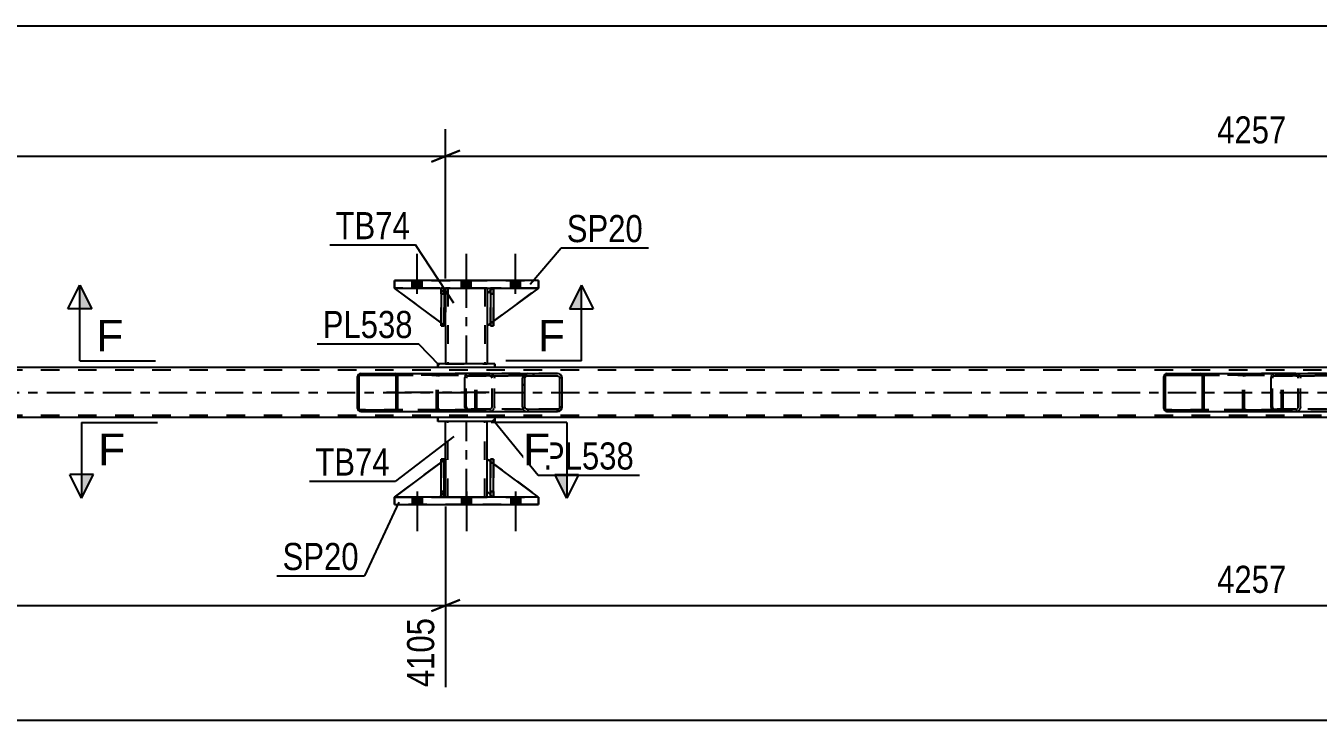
# Model space of a CAD drawing. Header units: millimetres. Extents: x 0 to 1757, y 0 to 560.
# Drawn here: x 1187.6 to 1324.1, y 156.7 to 230 of the extents above; entities that cross this region are included whole.
import ezdxf

# ---------------------------------------------------------------- set-up
doc = ezdxf.new("R2010")
doc.units = ezdxf.units.MM
doc.linetypes.add('DXK_LINE_DOT2', pattern=[3.9198, 1.9599, -1.9599])
doc.linetypes.add('DXK_LINE_DOT3', pattern=[5.9187, 2.979, -0.9799, 0.9799, -0.9799])
doc.styles.add('Arial', font='ARIAL.TTF', dxfattribs={"height": 0.2})
doc.styles.add('Arial Narrow', font='ARIALN.TTF', dxfattribs={"height": 0.2})

# ---------------------------------------------------------------- blocks, each defined once
blk = doc.blocks.new('Part-814276635-5164 - 5068')
at = {"color": 7, "linetype": 'DXK_LINE_DOT2'}
for p, q in [((1231.95, 184.22), (1226.55, 180.22)), ((1226.55, 180.22), (1231.95, 184.22)), ((1231.95, 180.82), (1231.95, 184.22)), ((1231.95, 184.22), (1231.95, 184.22)), ((1231.95, 184.22), (1231.95, 180.82)), ((1226.55, 180.22), (1231.35, 180.22)), ((1231.35, 180.22), (1231.95, 180.82)), ((1231.95, 180.82), (1231.35, 180.22)), ((1231.95, 180.82), (1231.95, 180.82))]:
    blk.add_line(p, q, dxfattribs=at)
blk = doc.blocks.new('Part-814276635-5089 - 5068')
at = {"color": 2, "linetype": 'Continuous'}
for p, q in [((1231.95, 184.22), (1231.95, 188.22)), ((1236.35, 184.22), (1236.35, 188.22)), ((1231.95, 180.22), (1231.95, 180.82)), ((1236.35, 180.22), (1236.35, 180.82))]:
    blk.add_line(p, q, dxfattribs=at)
at = {"color": 7, "linetype": 'DXK_LINE_DOT2'}
for p, q in [((1236.35, 188.22), (1231.95, 188.22)), ((1236.35, 188.22), (1231.95, 188.22)), ((1232.19, 180.22), (1232.19, 188.22)), ((1236.11, 180.22), (1236.11, 188.22)), ((1231.95, 180.82), (1231.95, 184.22)), ((1236.35, 180.82), (1236.35, 184.22)), ((1236.35, 180.22), (1231.95, 180.22)), ((1231.95, 180.22), (1231.95, 180.22)), ((1231.95, 180.22), (1236.35, 180.22)), ((1231.95, 180.22), (1231.95, 180.22)), ((1232.19, 180.22), (1232.19, 180.22)), ((1236.11, 180.22), (1236.11, 180.22)), ((1236.35, 180.22), (1236.35, 180.22)), ((1236.35, 180.22), (1236.35, 180.22))]:
    blk.add_line(p, q, dxfattribs=at)
at = {"color": 7, "linetype": 'DXK_LINE_DOT3'}
blk.add_line((1234.15, 180.22), (1234.15, 188.22), dxfattribs=at)
blk = doc.blocks.new('Part-814276635-5094 - 5068')
at = {"color": 2, "linetype": 'Continuous'}
for p, q in [((1237.15, 188.62), (1231.15, 188.62)), ((1231.15, 188.22), (1231.15, 188.62)), ((1231.15, 188.62), (1231.15, 188.62)), ((1237.15, 188.62), (1237.15, 188.22)), ((1237.15, 188.62), (1237.15, 188.62)), ((1237.15, 188.22), (1231.15, 188.22)), ((1231.15, 188.22), (1231.15, 188.22)), ((1237.15, 188.22), (1237.15, 188.22))]:
    blk.add_line(p, q, dxfattribs=at)
at = {"color": 7, "linetype": 'DXK_LINE_DOT2'}
for p, q in [((1237.15, 188.62), (1231.15, 188.62)), ((1231.15, 188.62), (1231.15, 188.22)), ((1237.15, 188.22), (1237.15, 188.62)), ((1237.15, 188.22), (1231.15, 188.22))]:
    blk.add_line(p, q, dxfattribs=at)
blk = doc.blocks.new('Part-814276635-5126 - 5068')
at = {"color": 7, "linetype": 'DXK_LINE_DOT2'}
for p, q in [((1236.35, 180.82), (1236.35, 184.22)), ((1236.35, 184.22), (1241.75, 180.22)), ((1236.95, 180.22), (1236.35, 180.82)), ((1241.75, 180.22), (1236.95, 180.22))]:
    blk.add_line(p, q, dxfattribs=at)
blk = doc.blocks.new('Part-814276635-5125 - 5068')
at = {"color": 2, "linetype": 'Continuous'}
for p, q in [((1236.35, 180.82), (1236.35, 184.22)), ((1236.7, 183.96), (1236.35, 184.22)), ((1241.75, 180.22), (1237.02, 183.72)), ((1236.7, 180.47), (1236.35, 180.82))]:
    blk.add_line(p, q, dxfattribs=at)
at = {"color": 7, "linetype": 'DXK_LINE_DOT2'}
for p, q in [((1237.02, 183.72), (1236.7, 183.96)), ((1236.95, 180.22), (1236.7, 180.47)), ((1241.75, 180.22), (1236.95, 180.22)), ((1241.75, 180.22), (1241.75, 180.22)), ((1241.75, 180.22), (1241.75, 180.22))]:
    blk.add_line(p, q, dxfattribs=at)
blk = doc.blocks.new('Part-814276635-5138 - 5068')
at = {"color": 2, "linetype": 'Continuous'}
for p, q in [((1226.55, 180.22), (1226.55, 179.42)), ((1241.75, 180.22), (1226.55, 180.22)), ((1226.55, 180.22), (1226.55, 180.22)), ((1241.75, 179.42), (1241.75, 180.22)), ((1241.75, 180.22), (1241.75, 180.22)), ((1226.55, 179.42), (1241.75, 179.42)), ((1226.55, 179.42), (1226.55, 179.42)), ((1241.75, 179.42), (1241.75, 179.42))]:
    blk.add_line(p, q, dxfattribs=at)
at = {"color": 7, "linetype": 'DXK_LINE_DOT2'}
for p, q in [((1226.55, 179.42), (1226.55, 180.22)), ((1226.55, 180.22), (1241.75, 180.22)), ((1241.75, 180.22), (1241.75, 179.42)), ((1241.75, 179.42), (1226.55, 179.42))]:
    blk.add_line(p, q, dxfattribs=at)
blk = doc.blocks.new('Part-814276635-5143 - 5068')
at = {"color": 2, "linetype": 'Continuous'}
for p, q in [((1241.75, 203.1), (1226.55, 203.1)), ((1226.55, 203.1), (1226.55, 202.3)), ((1226.55, 203.1), (1226.55, 203.1)), ((1226.55, 202.3), (1241.75, 202.3)), ((1226.55, 202.3), (1226.55, 202.3)), ((1241.75, 202.3), (1241.75, 203.1)), ((1241.75, 203.1), (1241.75, 203.1)), ((1241.75, 202.3), (1241.75, 202.3))]:
    blk.add_line(p, q, dxfattribs=at)
at = {"color": 7, "linetype": 'DXK_LINE_DOT2'}
for p, q in [((1226.55, 203.1), (1241.75, 203.1)), ((1226.55, 202.3), (1226.55, 203.1)), ((1226.55, 202.3), (1241.75, 202.3)), ((1241.75, 203.1), (1241.75, 202.3))]:
    blk.add_line(p, q, dxfattribs=at)
blk = doc.blocks.new('Part-814276635-5148 - 5068')
at = {"color": 2, "linetype": 'Continuous'}
for p, q in [((1231.95, 202.3), (1231.95, 201.7)), ((1236.35, 202.3), (1236.35, 201.7)), ((1231.95, 198.3), (1231.95, 194.3)), ((1236.35, 198.3), (1236.35, 194.3))]:
    blk.add_line(p, q, dxfattribs=at)
at = {"color": 7, "linetype": 'DXK_LINE_DOT2'}
for p, q in [((1236.35, 202.3), (1231.95, 202.3)), ((1231.95, 202.3), (1231.95, 202.3)), ((1231.95, 202.3), (1231.95, 202.3)), ((1231.95, 202.3), (1236.35, 202.3)), ((1232.19, 202.3), (1232.19, 194.3)), ((1236.11, 202.3), (1236.11, 194.3)), ((1236.35, 202.3), (1236.35, 202.3)), ((1236.35, 202.3), (1236.35, 202.3)), ((1231.95, 201.7), (1231.95, 198.3)), ((1236.35, 201.7), (1236.35, 198.3)), ((1236.35, 194.3), (1231.95, 194.3)), ((1231.95, 194.3), (1231.95, 194.3)), ((1231.95, 194.3), (1236.35, 194.3)), ((1231.95, 194.3), (1231.95, 194.3)), ((1232.19, 194.3), (1232.19, 194.3)), ((1236.11, 194.3), (1236.11, 194.3)), ((1236.35, 194.3), (1236.35, 194.3)), ((1236.35, 194.3), (1236.35, 194.3))]:
    blk.add_line(p, q, dxfattribs=at)
at = {"color": 7, "linetype": 'DXK_LINE_DOT3'}
blk.add_line((1234.15, 194.3), (1234.15, 202.3), dxfattribs=at)
blk = doc.blocks.new('Part-814276635-5214 - 5068')
at = {"linetype": 'Continuous'}
h = blk.add_hatch(dxfattribs=at)
h.set_pattern_fill('', scale=0.7, style=0, pattern_type=0)
h.set_pattern_definition([(45, (1226.8898, 193.0655), (-1.57154, 1.57154), [])])
h.paths.add_polyline_path([(1226.92, 192.94), (1226.89, 193.07), (1226.82, 193.17), (1226.71, 193.24), (1226.58, 193.26), (1223, 193.26), (1222.87, 193.24), (1222.76, 193.17), (1222.68, 193.07), (1222.66, 192.94), (1222.66, 189.58), (1222.68, 189.46), (1222.76, 189.36), (1222.87, 189.29), (1223, 189.26), (1226.58, 189.26), (1226.71, 189.29), (1226.82, 189.36), (1226.89, 189.46), (1226.92, 189.58)])
h.paths.add_polyline_path([(1226.73, 189.52), (1226.7, 189.47), (1226.64, 189.44), (1226.58, 189.42), (1223, 189.42), (1222.93, 189.44), (1222.88, 189.47), (1222.84, 189.52), (1222.83, 189.58), (1222.83, 192.94), (1222.84, 193), (1222.88, 193.06), (1222.93, 193.09), (1223, 193.1), (1226.58, 193.1), (1226.64, 193.09), (1226.7, 193.06), (1226.73, 193), (1226.75, 192.94), (1226.75, 189.58)])
at = {"color": 2, "linetype": 'Continuous'}
for p, q in [((1222.68, 193.07), (1222.66, 192.94)), ((1222.66, 189.58), (1222.66, 192.94)), ((1222.83, 192.94), (1222.84, 193)), ((1222.83, 189.58), (1222.83, 192.94)), ((1222.84, 193), (1222.88, 193.06)), ((1223, 193.26), (1222.87, 193.24)), ((1222.88, 193.06), (1222.93, 193.09)), ((1222.93, 193.09), (1223, 193.1)), ((1223, 193.26), (1226.58, 193.26)), ((1223, 193.1), (1226.58, 193.1)), ((1226.58, 193.26), (1234.27, 193.26)), ((1226.71, 193.24), (1226.58, 193.26)), ((1226.58, 193.1), (1226.64, 193.09)), ((1226.64, 193.09), (1226.7, 193.06)), ((1226.7, 193.06), (1226.73, 193)), ((1226.73, 193), (1226.75, 192.94)), ((1226.75, 189.58), (1226.75, 192.94)), ((1226.92, 192.94), (1226.89, 193.07)), ((1226.92, 189.58), (1226.92, 192.94)), ((1222.66, 189.58), (1222.68, 189.46)), ((1222.84, 189.52), (1222.83, 189.58)), ((1222.88, 189.47), (1222.84, 189.52)), ((1222.87, 189.29), (1223, 189.26)), ((1222.93, 189.44), (1222.88, 189.47)), ((1223, 189.42), (1222.93, 189.44)), ((1223, 189.42), (1226.58, 189.42)), ((1223, 189.26), (1226.58, 189.26)), ((1226.64, 189.44), (1226.58, 189.42)), ((1226.58, 189.26), (1226.71, 189.29)), ((1226.58, 189.26), (1234.27, 189.26)), ((1226.7, 189.47), (1226.64, 189.44)), ((1226.73, 189.52), (1226.7, 189.47)), ((1226.75, 189.58), (1226.73, 189.52)), ((1226.89, 189.46), (1226.92, 189.58))]:
    blk.add_line(p, q, dxfattribs=at)
at = {"color": 7, "linetype": 'DXK_LINE_DOT2'}
for p, q in [((1223, 193.26), (1231.35, 193.26)), ((1231.35, 193.1), (1223, 193.1)), ((1226.58, 193.1), (1234.92, 193.1)), ((1231.01, 192.94), (1231.03, 193.07)), ((1231.01, 189.58), (1231.01, 192.94)), ((1231.19, 193), (1231.18, 192.94)), ((1231.18, 189.58), (1231.18, 192.94)), ((1231.23, 193.06), (1231.19, 193)), ((1231.22, 193.24), (1231.35, 193.26)), ((1231.23, 193.06), (1231.24, 193.07)), ((1231.24, 193.07), (1231.28, 193.09)), ((1231.28, 193.09), (1231.35, 193.1)), ((1234.92, 193.26), (1231.35, 193.26)), ((1231.35, 193.1), (1234.92, 193.1)), ((1234.92, 193.26), (1235.05, 193.24)), ((1234.99, 193.09), (1234.92, 193.1)), ((1235.04, 193.06), (1234.99, 193.09)), ((1235.08, 193), (1235.04, 193.06)), ((1235.09, 192.94), (1235.08, 193)), ((1235.09, 189.58), (1235.09, 192.94)), ((1235.24, 193.07), (1235.26, 192.97)), ((1235.26, 192.97), (1235.27, 192.94)), ((1235.27, 189.58), (1235.27, 192.94)), ((1231.35, 189.42), (1223, 189.42)), ((1231.35, 189.26), (1223, 189.26)), ((1234.92, 189.42), (1226.58, 189.42)), ((1231.03, 189.46), (1231.01, 189.58)), ((1231.18, 189.58), (1231.19, 189.52)), ((1231.19, 189.52), (1231.23, 189.47)), ((1231.35, 189.26), (1231.22, 189.29)), ((1231.23, 189.47), (1231.24, 189.46)), ((1231.24, 189.46), (1231.28, 189.44)), ((1231.28, 189.44), (1231.35, 189.42)), ((1231.35, 189.42), (1234.92, 189.42)), ((1234.92, 189.26), (1231.35, 189.26)), ((1234.92, 189.42), (1234.99, 189.44)), ((1235.05, 189.29), (1234.92, 189.26)), ((1234.99, 189.44), (1235.04, 189.47)), ((1235.04, 189.47), (1235.08, 189.52)), ((1235.08, 189.52), (1235.09, 189.58)), ((1235.27, 189.58), (1235.24, 189.46))]:
    blk.add_line(p, q, dxfattribs=at)
at = {"color": 7, "linetype": 'DXK_LINE_DOT3'}
blk.add_line((1236.56, 191.26), (1224.79, 191.26), dxfattribs=at)
at = {"color": 2, "linetype": 'Continuous'}
for centre, start, end in [((1222.99, 192.93), 110.7585, 155.6802), ((1226.59, 192.93), 24.3201, 69.2418), ((1222.99, 189.6), 204.3201, 249.2418), ((1226.59, 189.6), 290.7585, 335.6802)]:
    blk.add_arc(centre, 0.331, start, end, dxfattribs=at)
at = {"color": 7, "linetype": 'DXK_LINE_DOT2'}
for centre, start, end in [((1231.34, 192.93), 110.7585, 155.6802), ((1234.94, 192.93), 24.3201, 69.2418), ((1231.34, 189.6), 204.3201, 249.2418), ((1234.94, 189.6), 290.7585, 335.6802)]:
    blk.add_arc(centre, 0.331, start, end, dxfattribs=at)
blk = doc.blocks.new('Part-814276635-5150 - 5068')
at = {"color": 7, "linetype": 'DXK_LINE_DOT2'}
for p, q in [((1231.5, 201.7), (1231.5, 202.3)), ((1231.5, 202.3), (1231.5, 202.3)), ((1231.5, 202.3), (1231.5, 198.3)), ((1231.82, 202.3), (1231.5, 202.3)), ((1231.82, 201.7), (1231.82, 202.3)), ((1231.82, 198.3), (1231.82, 202.3)), ((1231.5, 198.3), (1231.5, 201.7)), ((1231.5, 201.7), (1231.82, 201.7)), ((1231.82, 201.7), (1231.82, 198.3)), ((1231.5, 198.3), (1231.82, 198.3))]:
    blk.add_line(p, q, dxfattribs=at)
blk = doc.blocks.new('Part-814276635-5227 - 5068')
at = {"color": 7, "linetype": 'DXK_LINE_DOT2'}
for p, q in [((1237.02, 184.22), (1236.7, 184.22)), ((1236.7, 180.82), (1236.7, 184.22)), ((1236.7, 180.22), (1236.7, 184.22)), ((1237.02, 184.22), (1237.02, 180.82)), ((1237.02, 180.22), (1237.02, 184.22)), ((1237.02, 180.82), (1236.7, 180.82)), ((1236.7, 180.22), (1236.7, 180.82)), ((1237.02, 180.22), (1236.7, 180.22)), ((1237.02, 180.82), (1237.02, 180.22)), ((1237.02, 180.22), (1237.02, 180.22))]:
    blk.add_line(p, q, dxfattribs=at)
blk = doc.blocks.new('Part-814276635-5163 - 5068')
at = {"color": 7, "linetype": 'DXK_LINE_DOT2'}
for p, q in [((1226.55, 180.22), (1231.95, 184.22)), ((1231.82, 184.13), (1231.5, 183.89)), ((1231.95, 184.22), (1231.95, 180.82)), ((1226.55, 180.22), (1231.35, 180.22)), ((1231.95, 180.82), (1231.35, 180.22)), ((1231.82, 180.7), (1231.5, 180.38))]:
    blk.add_line(p, q, dxfattribs=at)
at = {"color": 2, "linetype": 'Continuous'}
for p, q in [((1231.5, 183.89), (1226.55, 180.22)), ((1231.95, 184.22), (1231.82, 184.13)), ((1231.95, 180.82), (1231.95, 184.22)), ((1231.95, 184.22), (1231.95, 184.22)), ((1231.5, 180.38), (1231.35, 180.22)), ((1231.95, 180.82), (1231.82, 180.7)), ((1231.95, 180.82), (1231.95, 180.82))]:
    blk.add_line(p, q, dxfattribs=at)
blk = doc.blocks.new('Part-814276635-5229 - 5068')
at = {"color": 2, "linetype": 'Continuous'}
for p, q in [((1236.7, 180.22), (1236.7, 184.22)), ((1236.7, 184.22), (1237.02, 184.22)), ((1237.02, 180.22), (1237.02, 184.22)), ((1236.7, 180.22), (1236.7, 180.22)), ((1237.02, 180.22), (1236.7, 180.22))]:
    blk.add_line(p, q, dxfattribs=at)
at = {"color": 7, "linetype": 'DXK_LINE_DOT2'}
for p, q in [((1236.7, 184.22), (1236.7, 180.82)), ((1237.02, 180.82), (1237.02, 184.22)), ((1236.7, 180.82), (1236.7, 180.22)), ((1236.7, 180.82), (1237.02, 180.82)), ((1237.02, 180.22), (1237.02, 180.82)), ((1237.02, 180.22), (1237.02, 180.22))]:
    blk.add_line(p, q, dxfattribs=at)
blk = doc.blocks.new('Part-814276635-5165 - 5068')
at = {"color": 2, "linetype": 'Continuous'}
for p, q in [((1231.5, 180.22), (1231.5, 184.22)), ((1231.5, 184.22), (1231.82, 184.22)), ((1231.82, 180.22), (1231.82, 184.22)), ((1231.5, 180.22), (1231.5, 180.22)), ((1231.82, 180.22), (1231.5, 180.22))]:
    blk.add_line(p, q, dxfattribs=at)
at = {"color": 7, "linetype": 'DXK_LINE_DOT2'}
for p, q in [((1231.5, 184.22), (1231.5, 180.82)), ((1231.82, 180.82), (1231.82, 184.22)), ((1231.5, 180.82), (1231.5, 180.22)), ((1231.5, 180.82), (1231.82, 180.82)), ((1231.82, 180.22), (1231.82, 180.82)), ((1231.82, 180.22), (1231.82, 180.22))]:
    blk.add_line(p, q, dxfattribs=at)
blk = doc.blocks.new('Part-814276635-5241 - 5068')
at = {"color": 7, "linetype": 'DXK_LINE_DOT2'}
for p, q in [((1231.82, 184.22), (1231.5, 184.22)), ((1231.5, 180.82), (1231.5, 184.22)), ((1231.5, 180.22), (1231.5, 184.22)), ((1231.82, 184.22), (1231.82, 180.82)), ((1231.82, 180.22), (1231.82, 184.22)), ((1231.82, 180.82), (1231.5, 180.82)), ((1231.5, 180.22), (1231.5, 180.82)), ((1231.82, 180.22), (1231.5, 180.22)), ((1231.82, 180.82), (1231.82, 180.22)), ((1231.82, 180.22), (1231.82, 180.22))]:
    blk.add_line(p, q, dxfattribs=at)
blk = doc.blocks.new('Part-814276635-5242 - 5068')
at = {"color": 2, "linetype": 'Continuous'}
for p, q in [((1236.7, 202.06), (1236.35, 201.7)), ((1241.75, 202.3), (1237.02, 198.8)), ((1236.35, 201.7), (1236.35, 198.3)), ((1236.7, 198.57), (1236.35, 198.3))]:
    blk.add_line(p, q, dxfattribs=at)
at = {"color": 7, "linetype": 'DXK_LINE_DOT2'}
for p, q in [((1236.95, 202.3), (1236.7, 202.06)), ((1241.75, 202.3), (1236.95, 202.3)), ((1237.02, 198.8), (1236.7, 198.57))]:
    blk.add_line(p, q, dxfattribs=at)
blk = doc.blocks.new('Part-814276635-5178 - 5068')
at = {"color": 7, "linetype": 'DXK_LINE_DOT2'}
for p, q in [((1236.7, 201.7), (1236.7, 202.3)), ((1236.7, 202.3), (1236.7, 202.3)), ((1236.7, 202.3), (1236.7, 198.3)), ((1237.02, 202.3), (1236.7, 202.3)), ((1237.02, 201.7), (1237.02, 202.3)), ((1237.02, 198.3), (1237.02, 202.3)), ((1236.7, 198.3), (1236.7, 201.7)), ((1236.7, 201.7), (1237.02, 201.7)), ((1237.02, 201.7), (1237.02, 198.3)), ((1236.7, 198.3), (1237.02, 198.3))]:
    blk.add_line(p, q, dxfattribs=at)
blk = doc.blocks.new('Part-814276635-5193 - 5068')
at = {"linetype": 'Continuous'}
h = blk.add_hatch(dxfattribs=at)
h.set_pattern_fill('', scale=0.7, style=0, pattern_type=0)
h.set_pattern_definition([(45, (1329.3562, 192.967), (-1.57154, 1.57154), [])])
h.paths.add_polyline_path([(1329.39, 192.78), (1329.36, 192.97), (1329.25, 193.12), (1329.08, 193.23), (1328.89, 193.26), (1325.71, 193.26), (1325.52, 193.23), (1325.35, 193.12), (1325.24, 192.97), (1325.2, 192.78), (1325.2, 189.74), (1325.24, 189.56), (1325.35, 189.4), (1325.52, 189.3), (1325.71, 189.26), (1328.89, 189.26), (1329.08, 189.3), (1329.25, 189.4), (1329.36, 189.56), (1329.39, 189.74)])
h.paths.add_polyline_path([(1329.12, 189.65), (1329.07, 189.57), (1328.99, 189.52), (1328.89, 189.5), (1325.71, 189.5), (1325.61, 189.52), (1325.53, 189.57), (1325.48, 189.65), (1325.46, 189.74), (1325.46, 192.78), (1325.48, 192.88), (1325.53, 192.95), (1325.61, 193.01), (1325.71, 193.02), (1328.89, 193.02), (1328.99, 193.01), (1329.07, 192.95), (1329.12, 192.88), (1329.14, 192.78), (1329.14, 189.74)])
at = {"color": 2, "linetype": 'Continuous'}
for p, q in [((1319.14, 192.78), (1319.16, 192.97)), ((1319.14, 189.74), (1319.14, 192.78)), ((1319.16, 192.97), (1319.22, 193.12)), ((1319.22, 193.12), (1319.3, 193.23)), ((1319.3, 193.23), (1319.41, 193.26)), ((1319.41, 193.26), (1325.71, 193.26)), ((1325.24, 192.97), (1325.2, 192.78)), ((1325.2, 189.74), (1325.2, 192.78)), ((1325.46, 192.78), (1325.48, 192.88)), ((1325.46, 189.74), (1325.46, 192.78)), ((1325.48, 192.88), (1325.53, 192.95)), ((1325.71, 193.26), (1325.52, 193.23)), ((1325.53, 192.95), (1325.61, 193.01)), ((1325.61, 193.01), (1325.71, 193.02)), ((1325.71, 193.26), (1328.89, 193.26)), ((1325.71, 193.02), (1328.89, 193.02)), ((1329.08, 193.23), (1328.89, 193.26)), ((1328.89, 193.02), (1328.99, 193.01)), ((1328.99, 193.01), (1329.07, 192.95)), ((1329.07, 192.95), (1329.12, 192.88)), ((1329.12, 192.88), (1329.14, 192.78)), ((1329.14, 189.74), (1329.14, 192.78)), ((1329.39, 192.78), (1329.36, 192.97)), ((1329.39, 189.74), (1329.39, 192.78)), ((1319.16, 189.56), (1319.14, 189.74)), ((1325.2, 189.74), (1325.24, 189.56)), ((1325.48, 189.65), (1325.46, 189.74)), ((1329.14, 189.74), (1329.12, 189.65)), ((1329.36, 189.56), (1329.39, 189.74)), ((1319.22, 189.4), (1319.16, 189.56)), ((1319.3, 189.3), (1319.22, 189.4)), ((1319.41, 189.26), (1319.3, 189.3)), ((1319.41, 189.26), (1325.71, 189.26)), ((1325.53, 189.57), (1325.48, 189.65)), ((1325.52, 189.3), (1325.71, 189.26)), ((1325.61, 189.52), (1325.53, 189.57)), ((1325.71, 189.5), (1325.61, 189.52)), ((1325.71, 189.5), (1328.89, 189.5)), ((1325.71, 189.26), (1328.89, 189.26)), ((1328.99, 189.52), (1328.89, 189.5)), ((1328.89, 189.26), (1329.08, 189.3)), ((1329.07, 189.57), (1328.99, 189.52)), ((1329.12, 189.65), (1329.07, 189.57))]:
    blk.add_line(p, q, dxfattribs=at)
at = {"color": 7, "linetype": 'DXK_LINE_DOT2'}
for p, q in [((1319.28, 192.88), (1319.27, 192.78)), ((1319.27, 189.74), (1319.27, 192.78)), ((1319.31, 192.95), (1319.28, 192.88)), ((1319.36, 193.01), (1319.31, 192.95)), ((1319.41, 193.02), (1319.36, 193.01)), ((1321.74, 193.26), (1319.41, 193.26)), ((1325.71, 193.02), (1319.41, 193.02)), ((1319.41, 193.02), (1321.74, 193.02)), ((1320.4, 193.02), (1320.4, 193.26)), ((1328.89, 193.26), (1321.74, 193.26)), ((1321.74, 193.26), (1321.93, 193.23)), ((1321.74, 193.02), (1328.89, 193.02)), ((1321.84, 193.01), (1321.74, 193.02)), ((1321.92, 192.95), (1321.84, 193.01)), ((1321.97, 192.88), (1321.92, 192.95)), ((1321.99, 192.78), (1321.97, 192.88)), ((1321.99, 189.74), (1321.99, 192.78)), ((1322.21, 192.97), (1322.24, 192.78)), ((1322.24, 189.74), (1322.24, 192.78)), ((1319.27, 189.74), (1319.28, 189.65)), ((1321.97, 189.65), (1321.99, 189.74)), ((1322.24, 189.74), (1322.21, 189.56)), ((1319.28, 189.65), (1319.31, 189.57)), ((1319.31, 189.57), (1319.36, 189.52)), ((1319.36, 189.52), (1319.41, 189.5)), ((1321.74, 189.5), (1319.41, 189.5)), ((1319.41, 189.5), (1325.71, 189.5)), ((1321.74, 189.26), (1319.41, 189.26)), ((1320.4, 189.26), (1320.4, 189.5)), ((1321.74, 189.5), (1321.84, 189.52)), ((1328.89, 189.5), (1321.74, 189.5)), ((1321.93, 189.3), (1321.74, 189.26)), ((1321.74, 189.26), (1328.89, 189.26)), ((1321.84, 189.52), (1321.92, 189.57)), ((1321.92, 189.57), (1321.97, 189.65))]:
    blk.add_line(p, q, dxfattribs=at)
for centre, start, end in [((1321.76, 192.77), 23.8496, 68.8061), ((1321.76, 189.76), 291.1942, 336.1507)]:
    blk.add_arc(centre, 0.492, start, end, dxfattribs=at)
at = {"color": 2, "linetype": 'Continuous'}
for centre, start, end in [((1325.69, 192.77), 111.1942, 156.1507), ((1328.91, 192.77), 23.8495, 68.806), ((1325.69, 189.76), 203.8495, 248.806), ((1328.91, 189.76), 291.1942, 336.1507)]:
    blk.add_arc(centre, 0.492, start, end, dxfattribs=at)
blk = doc.blocks.new('Part-814276635-5230 - 5068')
at = {"color": 2, "linetype": 'Continuous'}
for p, q in [((1237.02, 202.3), (1236.7, 202.3)), ((1236.7, 202.3), (1236.7, 198.3)), ((1237.02, 202.3), (1237.02, 202.3)), ((1237.02, 202.3), (1237.02, 198.3)), ((1237.02, 198.3), (1236.7, 198.3))]:
    blk.add_line(p, q, dxfattribs=at)
at = {"color": 7, "linetype": 'DXK_LINE_DOT2'}
for p, q in [((1236.7, 201.7), (1236.7, 202.3)), ((1237.02, 201.7), (1237.02, 202.3)), ((1237.02, 202.3), (1237.02, 202.3)), ((1237.02, 201.7), (1236.7, 201.7)), ((1236.7, 201.7), (1236.7, 198.3)), ((1237.02, 198.3), (1237.02, 201.7))]:
    blk.add_line(p, q, dxfattribs=at)
blk = doc.blocks.new('Bolt-814276635-5247 - 5068')
at = {"linetype": 'Continuous'}
for points in [[(1228.43, 202.3), (1229.47, 202.3), (1229.47, 203.1), (1228.43, 203.1)], [(1228.43, 202.3), (1229.47, 202.3), (1229.47, 203.1), (1228.43, 203.1)], [(1228.43, 202.3), (1229.47, 202.3), (1229.47, 203.1), (1228.43, 203.1)], [(1233.63, 202.3), (1234.67, 202.3), (1234.67, 203.1), (1233.63, 203.1)], [(1233.63, 202.3), (1234.67, 202.3), (1234.67, 203.1), (1233.63, 203.1)], [(1238.83, 202.3), (1239.87, 202.3), (1239.87, 203.1), (1238.83, 203.1)], [(1238.83, 202.3), (1239.87, 202.3), (1239.87, 203.1), (1238.83, 203.1)], [(1238.83, 202.3), (1239.87, 202.3), (1239.87, 203.1), (1238.83, 203.1)]]:
    blk.add_hatch(color=1, dxfattribs=at).paths.add_polyline_path(points)
at = {"color": 1, "linetype": 'Continuous'}
for p, q in [((1228.95, 201.7), (1228.95, 205.9)), ((1228.95, 201.7), (1228.95, 205.9)), ((1228.95, 201.7), (1228.95, 205.9)), ((1234.15, 201.7), (1234.15, 205.9)), ((1234.15, 201.7), (1234.15, 205.9)), ((1239.35, 201.7), (1239.35, 205.9)), ((1239.35, 201.7), (1239.35, 205.9)), ((1239.35, 201.7), (1239.35, 205.9)), ((1228.43, 202.3), (1228.43, 203.1)), ((1228.43, 202.3), (1228.43, 203.1)), ((1228.43, 202.3), (1228.43, 203.1)), ((1229.47, 202.3), (1229.47, 203.1)), ((1229.47, 202.3), (1229.47, 203.1)), ((1229.47, 202.3), (1229.47, 203.1)), ((1233.63, 202.3), (1233.63, 203.1)), ((1233.63, 202.3), (1233.63, 203.1)), ((1234.67, 202.3), (1234.67, 203.1)), ((1234.67, 202.3), (1234.67, 203.1)), ((1238.83, 202.3), (1238.83, 203.1)), ((1238.83, 202.3), (1238.83, 203.1)), ((1238.83, 202.3), (1238.83, 203.1)), ((1239.87, 202.3), (1239.87, 203.1)), ((1239.87, 202.3), (1239.87, 203.1)), ((1239.87, 202.3), (1239.87, 203.1))]:
    blk.add_line(p, q, dxfattribs=at)
blk = doc.blocks.new('Bolt-814276635-5248 - 5068')
at = {"linetype": 'Continuous'}
for points in [[(1229.47, 180.22), (1228.43, 180.22), (1228.43, 179.42), (1229.47, 179.42)], [(1229.47, 180.22), (1228.43, 180.22), (1228.43, 179.42), (1229.47, 179.42)], [(1229.47, 180.22), (1228.43, 180.22), (1228.43, 179.42), (1229.47, 179.42)], [(1234.67, 180.22), (1233.63, 180.22), (1233.63, 179.42), (1234.67, 179.42)], [(1234.67, 180.22), (1233.63, 180.22), (1233.63, 179.42), (1234.67, 179.42)], [(1239.87, 180.22), (1238.83, 180.22), (1238.83, 179.42), (1239.87, 179.42)], [(1239.87, 180.22), (1238.83, 180.22), (1238.83, 179.42), (1239.87, 179.42)], [(1239.87, 180.22), (1238.83, 180.22), (1238.83, 179.42), (1239.87, 179.42)]]:
    blk.add_hatch(color=1, dxfattribs=at).paths.add_polyline_path(points)
at = {"color": 1, "linetype": 'Continuous'}
for p, q in [((1228.43, 180.22), (1228.43, 179.42)), ((1228.43, 180.22), (1228.43, 179.42)), ((1228.43, 180.22), (1228.43, 179.42)), ((1228.95, 180.82), (1228.95, 176.62)), ((1228.95, 180.82), (1228.95, 176.62)), ((1228.95, 180.82), (1228.95, 176.62)), ((1229.47, 180.22), (1229.47, 179.42)), ((1229.47, 180.22), (1229.47, 179.42)), ((1229.47, 180.22), (1229.47, 179.42)), ((1233.63, 180.22), (1233.63, 179.42)), ((1233.63, 180.22), (1233.63, 179.42)), ((1234.15, 180.82), (1234.15, 176.62)), ((1234.15, 180.82), (1234.15, 176.62)), ((1234.67, 180.22), (1234.67, 179.42)), ((1234.67, 180.22), (1234.67, 179.42)), ((1238.83, 180.22), (1238.83, 179.42)), ((1238.83, 180.22), (1238.83, 179.42)), ((1238.83, 180.22), (1238.83, 179.42)), ((1239.35, 180.82), (1239.35, 176.62)), ((1239.35, 180.82), (1239.35, 176.62)), ((1239.35, 180.82), (1239.35, 176.62)), ((1239.87, 180.22), (1239.87, 179.42)), ((1239.87, 180.22), (1239.87, 179.42)), ((1239.87, 180.22), (1239.87, 179.42))]:
    blk.add_line(p, q, dxfattribs=at)
blk = doc.blocks.new('Part-814276635-5252 - 5068')
at = {"color": 2, "linetype": 'Continuous'}
for p, q in [((1231.82, 202.3), (1231.5, 202.3)), ((1231.5, 202.3), (1231.5, 198.3)), ((1231.82, 202.3), (1231.82, 202.3)), ((1231.82, 202.3), (1231.82, 198.3)), ((1231.82, 198.3), (1231.5, 198.3))]:
    blk.add_line(p, q, dxfattribs=at)
at = {"color": 7, "linetype": 'DXK_LINE_DOT2'}
for p, q in [((1231.5, 201.7), (1231.5, 202.3)), ((1231.82, 201.7), (1231.82, 202.3)), ((1231.82, 202.3), (1231.82, 202.3)), ((1231.82, 201.7), (1231.5, 201.7)), ((1231.5, 201.7), (1231.5, 198.3)), ((1231.82, 198.3), (1231.82, 201.7))]:
    blk.add_line(p, q, dxfattribs=at)
blk = doc.blocks.new('Part-814276635-5259 - 5068')
at = {"color": 2, "linetype": 'Continuous'}
for p, q in [((1237.15, 194.3), (1231.15, 194.3)), ((1231.15, 193.9), (1231.15, 194.3)), ((1231.15, 194.3), (1231.15, 194.3)), ((1237.15, 193.9), (1231.15, 193.9)), ((1231.15, 193.9), (1231.15, 193.9)), ((1237.15, 194.3), (1237.15, 193.9)), ((1237.15, 194.3), (1237.15, 194.3)), ((1237.15, 193.9), (1237.15, 193.9))]:
    blk.add_line(p, q, dxfattribs=at)
at = {"color": 7, "linetype": 'DXK_LINE_DOT2'}
for p, q in [((1237.15, 194.3), (1231.15, 194.3)), ((1231.15, 194.3), (1231.15, 193.9)), ((1237.15, 193.9), (1231.15, 193.9)), ((1237.15, 193.9), (1237.15, 194.3))]:
    blk.add_line(p, q, dxfattribs=at)
blk = doc.blocks.new('Part-814276635-5267 - 5068')
at = {"linetype": 'Continuous'}
h = blk.add_hatch(dxfattribs=at)
h.set_pattern_fill('', scale=0.7, style=0, pattern_type=0)
h.set_pattern_definition([(45, (1312.024, 193.0657), (-1.57154, 1.57154), [])])
h.paths.add_polyline_path([(1312.05, 192.94), (1312.02, 193.07), (1311.95, 193.17), (1311.84, 193.24), (1311.71, 193.26), (1308.13, 193.26), (1308, 193.24), (1307.89, 193.17), (1307.82, 193.07), (1307.79, 192.94), (1307.79, 189.58), (1307.82, 189.46), (1307.89, 189.36), (1308, 189.29), (1308.13, 189.26), (1311.71, 189.26), (1311.84, 189.29), (1311.95, 189.36), (1312.02, 189.46), (1312.05, 189.58)])
h.paths.add_polyline_path([(1311.87, 189.52), (1311.83, 189.47), (1311.77, 189.44), (1311.71, 189.42), (1308.13, 189.42), (1308.07, 189.44), (1308.01, 189.47), (1307.98, 189.52), (1307.96, 189.58), (1307.96, 192.94), (1307.98, 193), (1308.01, 193.06), (1308.07, 193.09), (1308.13, 193.1), (1311.71, 193.1), (1311.77, 193.09), (1311.83, 193.06), (1311.87, 193), (1311.88, 192.94), (1311.88, 189.58)])
at = {"color": 2, "linetype": 'Continuous'}
for p, q in [((1307.82, 193.07), (1307.79, 192.94)), ((1307.79, 189.58), (1307.79, 192.94)), ((1307.96, 192.94), (1307.98, 193)), ((1307.96, 189.58), (1307.96, 192.94)), ((1307.98, 193), (1308.01, 193.06)), ((1308.13, 193.26), (1308, 193.24)), ((1308.01, 193.06), (1308.07, 193.09)), ((1308.07, 193.09), (1308.13, 193.1)), ((1308.13, 193.26), (1311.71, 193.26)), ((1308.13, 193.1), (1311.71, 193.1)), ((1311.71, 193.26), (1319.41, 193.26)), ((1311.84, 193.24), (1311.71, 193.26)), ((1311.71, 193.1), (1311.77, 193.09)), ((1311.77, 193.09), (1311.83, 193.06)), ((1311.83, 193.06), (1311.87, 193)), ((1311.87, 193), (1311.88, 192.94)), ((1311.88, 189.58), (1311.88, 192.94)), ((1312.05, 192.94), (1312.02, 193.07)), ((1312.05, 189.58), (1312.05, 192.94)), ((1307.79, 189.58), (1307.82, 189.46)), ((1307.98, 189.52), (1307.96, 189.58)), ((1308.01, 189.47), (1307.98, 189.52)), ((1308, 189.29), (1308.13, 189.26)), ((1308.07, 189.44), (1308.01, 189.47)), ((1308.13, 189.42), (1308.07, 189.44)), ((1308.13, 189.42), (1311.71, 189.42)), ((1308.13, 189.26), (1311.71, 189.26)), ((1311.77, 189.44), (1311.71, 189.42)), ((1311.71, 189.26), (1311.84, 189.29)), ((1311.71, 189.26), (1319.41, 189.26)), ((1311.83, 189.47), (1311.77, 189.44)), ((1311.87, 189.52), (1311.83, 189.47)), ((1311.88, 189.58), (1311.87, 189.52)), ((1312.02, 189.46), (1312.05, 189.58))]:
    blk.add_line(p, q, dxfattribs=at)
at = {"color": 7, "linetype": 'DXK_LINE_DOT2'}
for p, q in [((1308.13, 193.26), (1316.48, 193.26)), ((1316.48, 193.1), (1308.13, 193.1)), ((1311.71, 193.1), (1320.06, 193.1)), ((1316.14, 192.94), (1316.17, 193.07)), ((1316.14, 189.58), (1316.14, 192.94)), ((1316.33, 193), (1316.31, 192.94)), ((1316.31, 189.58), (1316.31, 192.94)), ((1316.36, 193.06), (1316.33, 193)), ((1316.35, 193.24), (1316.48, 193.26)), ((1316.36, 193.06), (1316.38, 193.07)), ((1316.38, 193.07), (1316.42, 193.09)), ((1316.42, 193.09), (1316.48, 193.1)), ((1320.06, 193.26), (1316.48, 193.26)), ((1316.48, 193.1), (1320.06, 193.1)), ((1320.06, 193.26), (1320.19, 193.24)), ((1320.12, 193.09), (1320.06, 193.1)), ((1320.18, 193.06), (1320.12, 193.09)), ((1320.22, 193), (1320.18, 193.06)), ((1320.23, 192.94), (1320.22, 193)), ((1320.23, 189.58), (1320.23, 192.94)), ((1320.37, 193.07), (1320.39, 192.97)), ((1320.39, 192.97), (1320.4, 192.94)), ((1320.4, 189.58), (1320.4, 192.94)), ((1316.48, 189.42), (1308.13, 189.42)), ((1316.48, 189.26), (1308.13, 189.26)), ((1320.06, 189.42), (1311.71, 189.42)), ((1316.17, 189.46), (1316.14, 189.58)), ((1316.31, 189.58), (1316.33, 189.52)), ((1316.33, 189.52), (1316.36, 189.47)), ((1316.48, 189.26), (1316.35, 189.29)), ((1316.36, 189.47), (1316.38, 189.46)), ((1316.38, 189.46), (1316.42, 189.44)), ((1316.42, 189.44), (1316.48, 189.42)), ((1316.48, 189.42), (1320.06, 189.42)), ((1320.06, 189.26), (1316.48, 189.26)), ((1320.06, 189.42), (1320.12, 189.44)), ((1320.19, 189.29), (1320.06, 189.26)), ((1320.12, 189.44), (1320.18, 189.47)), ((1320.18, 189.47), (1320.22, 189.52)), ((1320.22, 189.52), (1320.23, 189.58)), ((1320.4, 189.58), (1320.37, 189.46))]:
    blk.add_line(p, q, dxfattribs=at)
at = {"color": 2, "linetype": 'Continuous'}
for centre, start, end in [((1308.12, 192.93), 110.7585, 155.6802), ((1311.72, 192.93), 24.3201, 69.2418), ((1308.12, 189.6), 204.3201, 249.2418), ((1311.72, 189.6), 290.7585, 335.6802)]:
    blk.add_arc(centre, 0.331, start, end, dxfattribs=at)
at = {"color": 7, "linetype": 'DXK_LINE_DOT2'}
for centre, start, end in [((1316.47, 192.93), 110.7585, 155.6802), ((1320.07, 192.93), 24.3201, 69.2418), ((1316.47, 189.6), 204.3201, 249.2418), ((1320.07, 189.6), 290.7585, 335.6802)]:
    blk.add_arc(centre, 0.331, start, end, dxfattribs=at)
blk = doc.blocks.new('Part-814276635-5295 - 5068')
at = {"linetype": 'Continuous'}
h = blk.add_hatch(dxfattribs=at)
h.set_pattern_fill('', scale=0.7, style=0, pattern_type=0)
h.set_pattern_definition([(45, (1244.222, 192.9668), (-1.57154, 1.57154), [])])
h.paths.add_polyline_path([(1244.26, 192.78), (1244.22, 192.97), (1244.11, 193.12), (1243.95, 193.23), (1243.76, 193.26), (1240.57, 193.26), (1240.38, 193.23), (1240.22, 193.12), (1240.11, 192.97), (1240.07, 192.78), (1240.07, 189.74), (1240.11, 189.56), (1240.22, 189.4), (1240.38, 189.3), (1240.57, 189.26), (1243.76, 189.26), (1243.95, 189.3), (1244.11, 189.4), (1244.22, 189.56), (1244.26, 189.74)])
h.paths.add_polyline_path([(1243.99, 189.65), (1243.94, 189.57), (1243.85, 189.52), (1243.76, 189.5), (1240.57, 189.5), (1240.48, 189.52), (1240.4, 189.57), (1240.34, 189.65), (1240.32, 189.74), (1240.32, 192.78), (1240.34, 192.87), (1240.4, 192.95), (1240.48, 193), (1240.57, 193.02), (1243.76, 193.02), (1243.85, 193), (1243.94, 192.95), (1243.99, 192.87), (1244.01, 192.78), (1244.01, 189.74)])
at = {"color": 2, "linetype": 'Continuous'}
for p, q in [((1234, 192.78), (1234.02, 192.97)), ((1234, 189.74), (1234, 192.78)), ((1234.02, 192.97), (1234.08, 193.12)), ((1234.08, 193.12), (1234.17, 193.23)), ((1234.17, 193.23), (1234.27, 193.26)), ((1234.27, 193.26), (1240.57, 193.26)), ((1240.11, 192.97), (1240.07, 192.78)), ((1240.07, 189.74), (1240.07, 192.78)), ((1240.32, 192.78), (1240.34, 192.87)), ((1240.32, 189.74), (1240.32, 192.78)), ((1240.34, 192.87), (1240.4, 192.95)), ((1240.57, 193.26), (1240.38, 193.23)), ((1240.4, 192.95), (1240.48, 193)), ((1240.48, 193), (1240.57, 193.02)), ((1240.57, 193.26), (1243.76, 193.26)), ((1240.57, 193.02), (1243.76, 193.02)), ((1243.95, 193.23), (1243.76, 193.26)), ((1243.76, 193.02), (1243.85, 193)), ((1243.85, 193), (1243.94, 192.95)), ((1243.94, 192.95), (1243.99, 192.87)), ((1243.99, 192.87), (1244.01, 192.78)), ((1244.01, 189.74), (1244.01, 192.78)), ((1244.26, 192.78), (1244.22, 192.97)), ((1244.26, 189.74), (1244.26, 192.78)), ((1234.02, 189.56), (1234, 189.74)), ((1240.07, 189.74), (1240.11, 189.56)), ((1240.34, 189.65), (1240.32, 189.74)), ((1244.01, 189.74), (1243.99, 189.65)), ((1244.22, 189.56), (1244.26, 189.74)), ((1234.08, 189.4), (1234.02, 189.56)), ((1234.17, 189.3), (1234.08, 189.4)), ((1234.27, 189.26), (1234.17, 189.3)), ((1234.27, 189.26), (1240.57, 189.26)), ((1240.4, 189.57), (1240.34, 189.65)), ((1240.38, 189.3), (1240.57, 189.26)), ((1240.48, 189.52), (1240.4, 189.57)), ((1240.57, 189.5), (1240.48, 189.52)), ((1240.57, 189.5), (1243.76, 189.5)), ((1240.57, 189.26), (1243.76, 189.26)), ((1243.85, 189.52), (1243.76, 189.5)), ((1243.76, 189.26), (1243.95, 189.3)), ((1243.94, 189.57), (1243.85, 189.52)), ((1243.99, 189.65), (1243.94, 189.57))]:
    blk.add_line(p, q, dxfattribs=at)
at = {"color": 7, "linetype": 'DXK_LINE_DOT2'}
for p, q in [((1234.15, 192.87), (1234.14, 192.78)), ((1234.14, 189.74), (1234.14, 192.78)), ((1234.18, 192.95), (1234.15, 192.87)), ((1234.22, 193), (1234.18, 192.95)), ((1234.27, 193.02), (1234.22, 193)), ((1236.61, 193.26), (1234.27, 193.26)), ((1240.57, 193.02), (1234.27, 193.02)), ((1234.27, 193.02), (1236.61, 193.02)), ((1235.27, 193.02), (1235.27, 193.26)), ((1243.76, 193.26), (1236.61, 193.26)), ((1236.61, 193.26), (1236.8, 193.23)), ((1236.61, 193.02), (1243.76, 193.02)), ((1236.7, 193), (1236.61, 193.02)), ((1236.79, 192.95), (1236.7, 193)), ((1236.84, 192.87), (1236.79, 192.95)), ((1236.86, 192.78), (1236.84, 192.87)), ((1236.86, 189.74), (1236.86, 192.78)), ((1237.07, 192.97), (1237.11, 192.78)), ((1237.11, 189.74), (1237.11, 192.78)), ((1234.14, 189.74), (1234.15, 189.65)), ((1236.84, 189.65), (1236.86, 189.74)), ((1237.11, 189.74), (1237.07, 189.56)), ((1234.15, 189.65), (1234.18, 189.57)), ((1234.18, 189.57), (1234.22, 189.52)), ((1234.22, 189.52), (1234.27, 189.5)), ((1236.61, 189.5), (1234.27, 189.5)), ((1234.27, 189.5), (1240.57, 189.5)), ((1236.61, 189.26), (1234.27, 189.26)), ((1235.27, 189.26), (1235.27, 189.5)), ((1236.61, 189.5), (1236.7, 189.52)), ((1243.76, 189.5), (1236.61, 189.5)), ((1236.8, 189.3), (1236.61, 189.26)), ((1236.61, 189.26), (1243.76, 189.26)), ((1236.7, 189.52), (1236.79, 189.57)), ((1236.79, 189.57), (1236.84, 189.65))]:
    blk.add_line(p, q, dxfattribs=at)
for centre, start, end in [((1236.62, 192.77), 23.8496, 68.8061), ((1236.62, 189.76), 291.1942, 336.1507)]:
    blk.add_arc(centre, 0.492, start, end, dxfattribs=at)
at = {"color": 2, "linetype": 'Continuous'}
for centre, start, end in [((1240.56, 192.77), 111.1942, 156.1507), ((1243.77, 192.77), 23.8495, 68.806), ((1240.56, 189.76), 203.8495, 248.806), ((1243.77, 189.76), 291.1942, 336.1507)]:
    blk.add_arc(centre, 0.492, start, end, dxfattribs=at)
blk = doc.blocks.new('Part-814276635-5303 - 5068')
at = {"color": 7, "linetype": 'DXK_LINE_DOT2'}
for p, q in [((1236.95, 202.3), (1236.35, 201.7)), ((1236.35, 198.3), (1241.75, 202.3)), ((1241.75, 202.3), (1236.95, 202.3)), ((1236.35, 201.7), (1236.35, 198.3))]:
    blk.add_line(p, q, dxfattribs=at)
blk = doc.blocks.new('Part-814276635-5304 - 5068')
at = {"color": 2, "linetype": 'Continuous'}
for p, q in [((1231.5, 198.63), (1226.55, 202.3)), ((1231.5, 202.15), (1231.35, 202.3)), ((1231.95, 201.7), (1231.82, 201.83)), ((1231.95, 201.7), (1231.95, 201.7)), ((1231.95, 198.3), (1231.95, 201.7)), ((1231.82, 198.4), (1231.95, 198.3)), ((1231.95, 198.3), (1231.95, 198.3))]:
    blk.add_line(p, q, dxfattribs=at)
at = {"color": 7, "linetype": 'DXK_LINE_DOT2'}
for p, q in [((1231.35, 202.3), (1226.55, 202.3)), ((1231.35, 202.3), (1231.95, 201.7)), ((1231.82, 201.83), (1231.5, 202.15)), ((1231.95, 201.7), (1231.95, 198.3)), ((1231.82, 198.4), (1231.5, 198.63))]:
    blk.add_line(p, q, dxfattribs=at)
blk = doc.blocks.new('Part-814276635-5305 - 5068')
at = {"color": 7, "linetype": 'DXK_LINE_DOT2'}
for p, q in [((1231.95, 198.3), (1226.55, 202.3)), ((1226.55, 202.3), (1231.35, 202.3)), ((1231.35, 202.3), (1231.95, 201.7)), ((1231.95, 201.7), (1231.35, 202.3)), ((1231.95, 201.7), (1231.95, 198.3)), ((1231.95, 201.7), (1231.95, 201.7)), ((1231.95, 201.7), (1231.95, 198.3))]:
    blk.add_line(p, q, dxfattribs=at)
blk = doc.blocks.new('Part-814276635-5330 - 5068')
at = {"color": 2, "linetype": 'Continuous'}
for p, q in [((1231.15, 193.9), (1095.15, 193.9)), ((1401.42, 193.9), (1237.15, 193.9)), ((1231.15, 188.62), (1095.15, 188.62)), ((1401.42, 188.62), (1237.15, 188.62))]:
    blk.add_line(p, q, dxfattribs=at)
at = {"color": 7, "linetype": 'DXK_LINE_DOT2'}
for p, q in [((1668.94, 193.9), (1095.15, 193.9)), ((1237.15, 193.9), (1231.15, 193.9)), ((1095.15, 193.66), (1668.94, 193.66)), ((1095.15, 193.66), (1668.94, 193.66)), ((1095.15, 188.86), (1668.94, 188.86)), ((1095.15, 188.86), (1668.94, 188.86)), ((1668.94, 188.62), (1095.15, 188.62)), ((1237.15, 188.62), (1231.15, 188.62))]:
    blk.add_line(p, q, dxfattribs=at)
at = {"color": 7, "linetype": 'DXK_LINE_DOT3'}
blk.add_line((1095.15, 191.26), (1668.94, 191.26), dxfattribs=at)
blk = doc.blocks.new('StraightDimension-814276635-5456 - 5068')
at = {"color": 7, "linetype": 'Continuous'}
blk.add_line((1078.7, 156.65), (1677.56, 156.65), dxfattribs=at)
blk = doc.blocks.new('StraightDimension-814276635-5375 - 5068')
at = {"color": 7, "linetype": 'Continuous'}
for p, q in [((1231.95, 203.3), (1231.95, 219.08)), ((1079.34, 216.23), (1231.95, 216.23)), ((1230.45, 215.63), (1233.45, 216.83))]:
    blk.add_line(p, q, dxfattribs=at)
blk = doc.blocks.new('StraightDimension-814276635-5379 - 5068')
at = {"color": 7, "linetype": 'Continuous'}
for p, q in [((1231.95, 203.3), (1231.95, 219.08)), ((1233.45, 216.83), (1230.45, 215.63)), ((1231.95, 216.23), (1402.22, 216.23))]:
    blk.add_line(p, q, dxfattribs=at)
at = {"color": 0}
blk.add_wipeout([(1321.34, 216.98), (1321.34, 221.18), (1312.83, 221.18), (1312.83, 216.98)], dxfattribs=at)
at = {"color": 3, "style": 'Arial Narrow'}
blk.add_text('4257', height=2.863, dxfattribs=at).set_placement((1313.43, 217.58))
blk = doc.blocks.new('StraightDimension-814276635-5407 - 5068')
at = {"color": 7, "linetype": 'Continuous'}
for p, q in [((1231.95, 179.22), (1231.95, 160.14)), ((1230.45, 168.15), (1233.45, 169.35)), ((1079.34, 168.75), (1231.95, 168.75))]:
    blk.add_line(p, q, dxfattribs=at)
at = {"color": 0, "linetype": 'Continuous'}
blk.add_wipeout([(1231.35, 168.05), (1227.15, 168.05), (1227.15, 159.54), (1231.35, 159.54)], dxfattribs=at)
at = {"color": 3, "linetype": 'Continuous', "style": 'Arial Narrow'}
blk.add_text('4105', height=2.863, rotation=90.0002, dxfattribs=at).set_placement((1230.75, 160.14))
blk = doc.blocks.new('StraightDimension-814276635-5412 - 5068')
at = {"color": 7, "linetype": 'Continuous'}
for p, q in [((1231.95, 179.22), (1231.95, 160.14)), ((1233.45, 169.35), (1230.45, 168.15)), ((1231.95, 168.75), (1402.22, 168.75))]:
    blk.add_line(p, q, dxfattribs=at)
at = {"color": 0}
blk.add_wipeout([(1321.34, 169.5), (1321.34, 173.7), (1312.83, 173.7), (1312.83, 169.5)], dxfattribs=at)
at = {"color": 3, "style": 'Arial Narrow'}
blk.add_text('4257', height=2.863, dxfattribs=at).set_placement((1313.43, 170.1))
blk = doc.blocks.new('StraightDimension-814276635-9092 - 5068')
at = {"color": 7, "linetype": 'Continuous'}
blk.add_line((1079.34, 230), (1677.56, 230), dxfattribs=at)
blk = doc.blocks.new('Mark-814276635-5085 - 5068')
at = {"color": 0}
blk.add_wipeout([(1226.05, 182.49), (1226.05, 185.49), (1218.2, 185.49), (1218.2, 182.49)], dxfattribs=at)
blk.add_wipeout([(1226.05, 182.49), (1226.05, 185.49), (1218.2, 185.49), (1218.2, 182.49)], dxfattribs=at)
at = {"color": 30, "linetype": 'Continuous'}
for p in [(1232.84, 186.61), (1217.6, 181.89)]:
    blk.add_line(p, (1226.65, 181.89), dxfattribs=at)
at = {"color": 3, "style": 'Arial Narrow'}
blk.add_text('TB74', height=2.863, dxfattribs=at).set_placement((1218.2, 182.49))
blk = doc.blocks.new('Mark-814276635-5090 - 5068')
at = {"color": 0}
blk.add_wipeout([(1251.84, 183.13), (1251.84, 186.13), (1242.34, 186.13), (1242.34, 183.13)], dxfattribs=at)
blk.add_wipeout([(1251.84, 183.13), (1251.84, 186.13), (1242.34, 186.13), (1242.34, 183.13)], dxfattribs=at)
at = {"color": 30, "linetype": 'Continuous'}
for p, q in [((1236.95, 188.42), (1241.74, 182.53)), ((1241.74, 182.53), (1252.44, 182.53))]:
    blk.add_line(p, q, dxfattribs=at)
at = {"color": 3, "style": 'Arial Narrow'}
blk.add_text('PL538', height=2.863, dxfattribs=at).set_placement((1242.34, 183.13))
blk = doc.blocks.new('Mark-814276635-5134 - 5068')
at = {"color": 0}
blk.add_wipeout([(1222.78, 172.51), (1222.78, 175.51), (1214.74, 175.51), (1214.74, 172.51)], dxfattribs=at)
blk.add_wipeout([(1222.78, 172.51), (1222.78, 175.51), (1214.74, 175.51), (1214.74, 172.51)], dxfattribs=at)
at = {"color": 30, "linetype": 'Continuous'}
for p in [(1227.01, 179.67), (1214.14, 171.91)]:
    blk.add_line(p, (1223.38, 171.91), dxfattribs=at)
at = {"color": 3, "style": 'Arial Narrow'}
blk.add_text('SP20', height=2.863, dxfattribs=at).set_placement((1214.74, 172.51))
blk = doc.blocks.new('Mark-814276635-5139 - 5068')
at = {"color": 0}
blk.add_wipeout([(1252.79, 207.15), (1252.79, 210.15), (1244.75, 210.15), (1244.75, 207.15)], dxfattribs=at)
blk.add_wipeout([(1252.79, 207.15), (1252.79, 210.15), (1244.75, 210.15), (1244.75, 207.15)], dxfattribs=at)
at = {"color": 30, "linetype": 'Continuous'}
for p, q in [((1240.89, 202.7), (1244.15, 206.55)), ((1244.15, 206.55), (1253.39, 206.55))]:
    blk.add_line(p, q, dxfattribs=at)
at = {"color": 3, "style": 'Arial Narrow'}
blk.add_text('SP20', height=2.863, dxfattribs=at).set_placement((1244.75, 207.15))
blk = doc.blocks.new('Mark-814276635-5144 - 5068')
at = {"color": 0}
blk.add_wipeout([(1228.19, 207.46), (1228.19, 210.46), (1220.33, 210.46), (1220.33, 207.46)], dxfattribs=at)
blk.add_wipeout([(1228.19, 207.46), (1228.19, 210.46), (1220.33, 210.46), (1220.33, 207.46)], dxfattribs=at)
at = {"color": 30, "linetype": 'Continuous'}
for p in [(1219.73, 206.86), (1232.84, 200.69)]:
    blk.add_line(p, (1228.79, 206.86), dxfattribs=at)
at = {"color": 3, "style": 'Arial Narrow'}
blk.add_text('TB74', height=2.863, dxfattribs=at).set_placement((1220.33, 207.46))
blk = doc.blocks.new('Mark-814276635-5255 - 5068')
at = {"color": 0}
blk.add_wipeout([(1228.48, 197.02), (1228.48, 200.02), (1218.98, 200.02), (1218.98, 197.02)], dxfattribs=at)
blk.add_wipeout([(1228.48, 197.02), (1228.48, 200.02), (1218.98, 200.02), (1218.98, 197.02)], dxfattribs=at)
at = {"color": 30, "linetype": 'Continuous'}
for p in [(1218.38, 196.42), (1231.32, 194.11)]:
    blk.add_line(p, (1229.08, 196.42), dxfattribs=at)
at = {"color": 3, "style": 'Arial Narrow'}
blk.add_text('PL538', height=2.863, dxfattribs=at).set_placement((1218.98, 197.02))
blk = doc.blocks.new('SectionMark-814276635-5468 - 5068')
at = {"linetype": 'Continuous'}
for points in [[(1193.52, 182.59), (1194.77, 182.59), (1193.52, 180.09)], [(1243.5, 182.59), (1244.75, 182.59), (1244.75, 180.09)]]:
    blk.add_hatch(color=6, dxfattribs=at).paths.add_polyline_path(points)
at = {"color": 6, "linetype": 'Continuous'}
for p, q in [((1193.52, 188.09), (1201.52, 188.09)), ((1193.52, 188.09), (1193.52, 180.09)), ((1244.75, 188.09), (1236.75, 188.09)), ((1244.75, 188.09), (1244.75, 180.09)), ((1193.52, 180.09), (1192.27, 182.59)), ((1194.77, 182.59), (1192.27, 182.59)), ((1193.52, 180.09), (1194.77, 182.59)), ((1243.5, 182.59), (1246, 182.59)), ((1244.75, 180.09), (1243.5, 182.59)), ((1246, 182.59), (1244.75, 180.09))]:
    blk.add_line(p, q, dxfattribs=at)
at = {"color": 0, "linetype": 'Continuous'}
for points in [[(1198.12, 183.59), (1198.12, 187.09), (1195.27, 187.09), (1195.27, 183.59)], [(1243, 183.59), (1243, 187.09), (1240.15, 187.09), (1240.15, 183.59)]]:
    blk.add_wipeout(points, dxfattribs=at)
at = {"color": 3, "linetype": 'Continuous', "style": 'Arial'}
for p in [(1195.27, 183.59), (1240.15, 183.59)]:
    blk.add_text('F', height=3.34, dxfattribs=at).set_placement(p)
blk = doc.blocks.new('SectionMark-814276635-5470 - 5068')
at = {"linetype": 'Continuous'}
for points in [[(1194.58, 200.1), (1193.32, 200.1), (1193.32, 202.6)], [(1246.3, 200.1), (1245.05, 200.1), (1246.3, 202.6)]]:
    blk.add_hatch(color=6, dxfattribs=at).paths.add_polyline_path(points)
at = {"color": 6, "linetype": 'Continuous'}
for p, q in [((1192.08, 200.1), (1193.32, 202.6)), ((1193.32, 194.6), (1193.32, 202.6)), ((1193.32, 202.6), (1194.58, 200.1)), ((1246.3, 202.6), (1245.05, 200.1)), ((1246.3, 194.6), (1246.3, 202.6)), ((1246.3, 202.6), (1247.55, 200.1)), ((1194.58, 200.1), (1192.08, 200.1)), ((1245.05, 200.1), (1247.55, 200.1)), ((1193.32, 194.6), (1201.32, 194.6)), ((1246.3, 194.6), (1238.3, 194.6))]:
    blk.add_line(p, q, dxfattribs=at)
at = {"color": 0, "linetype": 'Continuous'}
for points in [[(1197.93, 195.6), (1197.93, 199.1), (1195.07, 199.1), (1195.07, 195.6)], [(1244.55, 195.6), (1244.55, 199.1), (1241.7, 199.1), (1241.7, 195.6)]]:
    blk.add_wipeout(points, dxfattribs=at)
at = {"color": 3, "linetype": 'Continuous', "style": 'Arial'}
for p in [(1195.07, 195.6), (1241.7, 195.6)]:
    blk.add_text('F', height=3.34, dxfattribs=at).set_placement(p)

msp = doc.modelspace()

# ---------------------------------------------------------------- block references
for name in ['Bolt-814276635-5247 - 5068', 'Part-814276635-5143 - 5068', 'Part-814276635-5304 - 5068', 'Part-814276635-5305 - 5068', 'Part-814276635-5150 - 5068', 'Part-814276635-5252 - 5068', 'Part-814276635-5148 - 5068', 'Part-814276635-5242 - 5068', 'Part-814276635-5303 - 5068', 'Part-814276635-5178 - 5068', 'Part-814276635-5230 - 5068', 'Part-814276635-5330 - 5068', 'Part-814276635-5259 - 5068', 'Part-814276635-5214 - 5068', 'Part-814276635-5295 - 5068', 'Part-814276635-5267 - 5068', 'Part-814276635-5193 - 5068', 'Part-814276635-5094 - 5068', 'Part-814276635-5089 - 5068', 'Part-814276635-5164 - 5068', 'Part-814276635-5163 - 5068', 'Part-814276635-5165 - 5068', 'Part-814276635-5241 - 5068', 'Part-814276635-5126 - 5068', 'Part-814276635-5125 - 5068', 'Part-814276635-5227 - 5068', 'Part-814276635-5229 - 5068', 'Part-814276635-5138 - 5068', 'Bolt-814276635-5248 - 5068']:
    msp.add_blockref(name, (0, 0))

# ---------------------------------------------------------------- next in the draw order: block references
for name in ['StraightDimension-814276635-5375 - 5068', 'StraightDimension-814276635-5456 - 5068']:
    msp.add_blockref(name, (0, 0))

# ---------------------------------------------------------------- next in the draw order: block references
for name in ['StraightDimension-814276635-5379 - 5068', 'Mark-814276635-5090 - 5068', 'StraightDimension-814276635-5407 - 5068']:
    msp.add_blockref(name, (0, 0))

# ---------------------------------------------------------------- next in the draw order: block references
for name in ['StraightDimension-814276635-9092 - 5068', 'Mark-814276635-5085 - 5068', 'Mark-814276635-5134 - 5068', 'StraightDimension-814276635-5412 - 5068']:
    msp.add_blockref(name, (0, 0))

# ---------------------------------------------------------------- next in the draw order: block references
for name in ['Mark-814276635-5144 - 5068', 'Mark-814276635-5139 - 5068', 'SectionMark-814276635-5468 - 5068']:
    msp.add_blockref(name, (0, 0))

# ---------------------------------------------------------------- next in the draw order: block references
msp.add_blockref('Mark-814276635-5255 - 5068', (0, 0))

# ---------------------------------------------------------------- next in the draw order: block references
msp.add_blockref('SectionMark-814276635-5470 - 5068', (0, 0))

doc.saveas('drawing.dxf')
